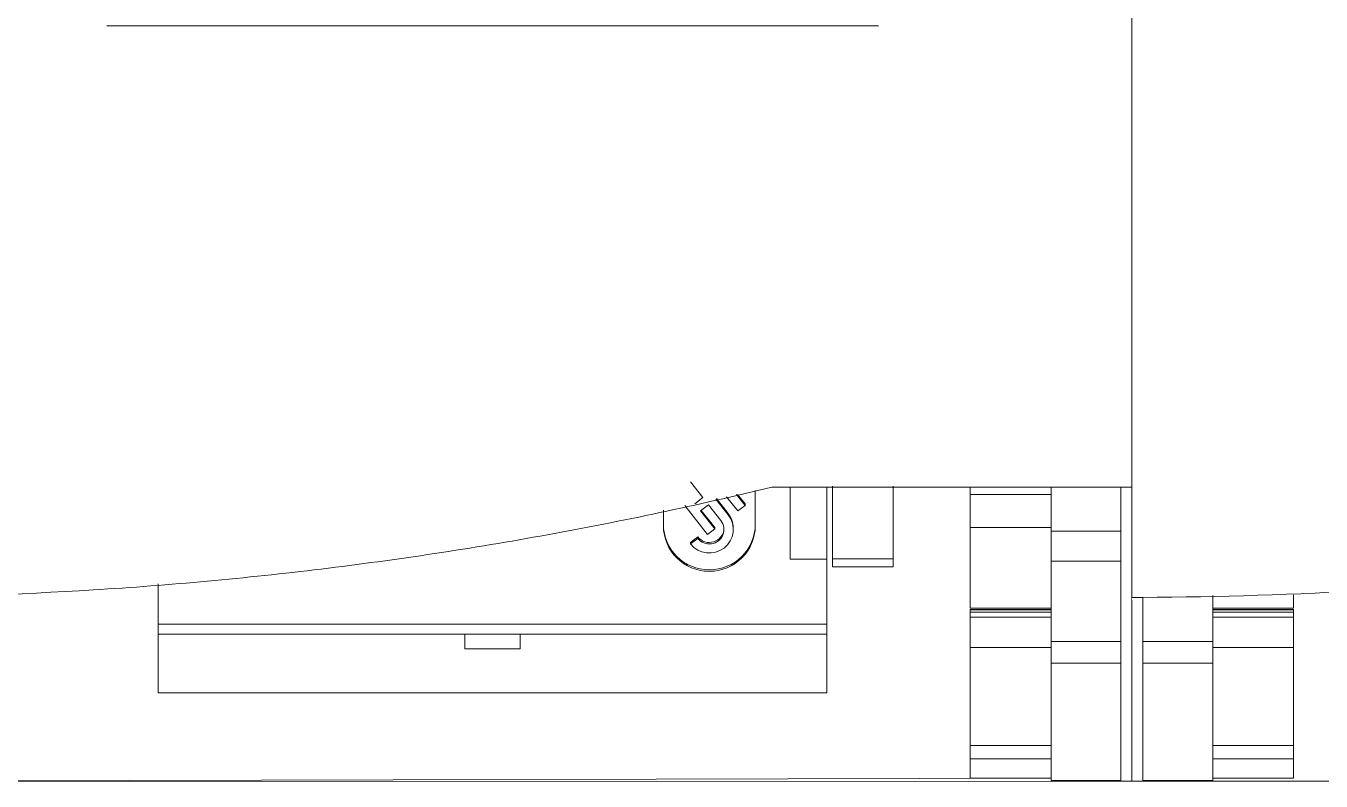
# Model space of a CAD drawing. Header units: millimetres. Extents: x 1359 to 3577, y 1336 to 3557.
# Drawn here: x 2840.87 to 2876.12, y 3183.08 to 3203.63 of the extents above; entities that cross this region are included whole.
import ezdxf

# ---------------------------------------------------------------- set-up
doc = ezdxf.new("R2010")
doc.units = ezdxf.units.MM
doc.set_wipeout_variables(frame=1)
doc.layers.add('000-PI-Oprema', color=30, linetype='Continuous', lineweight=5)

msp = doc.modelspace()

# ---------------------------------------------------------------- linework, layer by layer
for p, q in [((2956.571, 3200.246), (2756.571, 3200.246)), ((2956.571, 3199.561), (2756.571, 3199.425)), ((2756.571, 3199.251), (2956.571, 3199.251)), ((2956.571, 3194.613), (2756.571, 3194.613)), ((2956.571, 3183.383), (2756.571, 3183.383)), ((2956.571, 3183.083), (2756.571, 3183.083))]:
    msp.add_line(p, q)

# ---------------------------------------------------------------- next in the draw order: wipeouts: each hides what was drawn before it
msp.add_wipeout([(2836.171, 3330.083), (2870.971, 3330.083), (2870.971, 3183.083), (2836.171, 3183.083)])

# ---------------------------------------------------------------- next in the draw order: linework, layer by layer
at = {"layer": '000-PI-Oprema', "color": 0, "linetype": 'ByBlock', "lineweight": 0}
for p, q in [((2864.071, 3203.633), (2843.071, 3203.633)), ((2858.96, 3191.223), (2859.296, 3190.797)), ((2859.296, 3190.797), (2859.08, 3190.63)), ((2859.983, 3190.328), (2859.647, 3190.754)), ((2859.983, 3190.367), (2859.666, 3190.769)), ((2859.941, 3190.822), (2860.247, 3190.433)), ((2860.444, 3190.586), (2860.213, 3190.88)), ((2860.444, 3190.625), (2860.239, 3190.885)), ((2860.721, 3190.032), (2860.721, 3190.987)), ((2861.171, 3191.083), (2870.971, 3191.083)), ((2861.671, 3191.083), (2861.671, 3189.123)), ((2862.671, 3189.123), (2862.671, 3191.083)), ((2866.571, 3190.883), (2866.571, 3191.083)), ((2866.571, 3189.985), (2866.571, 3190.883)), ((2866.571, 3190.883), (2868.771, 3190.883)), ((2868.771, 3189.882), (2868.771, 3191.083)), ((2870.671, 3189.882), (2870.671, 3191.083)), ((2870.971, 3191.002), (2870.971, 3183.083)), ((2858.221, 3190.457), (2858.221, 3190.032)), ((2858.802, 3190.58), (2859.422, 3189.794)), ((2859.234, 3190.434), (2859.45, 3190.602)), ((2859.619, 3189.946), (2859.234, 3190.434)), ((2859.619, 3189.985), (2859.253, 3190.449)), ((2859.45, 3190.602), (2859.786, 3190.175)), ((2860.247, 3190.433), (2860.444, 3190.586)), ((2860.444, 3190.625), (2860.444, 3190.586)), ((2859.983, 3190.367), (2859.983, 3190.328)), ((2859.157, 3189.727), (2858.96, 3189.575)), ((2859.157, 3189.688), (2858.96, 3189.536)), ((2859.157, 3189.727), (2859.157, 3189.688)), ((2859.422, 3189.794), (2859.619, 3189.946)), ((2859.619, 3189.985), (2859.619, 3189.946)), ((2860.12, 3189.932), (2860.12, 3189.971)), ((2866.571, 3187.784), (2866.571, 3189.985)), ((2866.571, 3189.985), (2868.771, 3189.985)), ((2868.771, 3189.065), (2868.771, 3189.882)), ((2868.771, 3189.882), (2870.671, 3189.882)), ((2870.671, 3189.065), (2870.671, 3189.882)), ((2858.96, 3189.575), (2858.96, 3189.536)), ((2861.671, 3189.123), (2861.671, 3189.123)), ((2861.671, 3189.123), (2862.671, 3189.123)), ((2861.671, 3189.123), (2862.671, 3189.123)), ((2862.671, 3187.35), (2862.671, 3189.123)), ((2862.671, 3189.123), (2862.671, 3189.123)), ((2862.821, 3188.916), (2862.821, 3189.133)), ((2862.821, 3189.133), (2864.471, 3189.133)), ((2864.471, 3188.916), (2864.471, 3189.133)), ((2868.771, 3189.065), (2868.771, 3186.878)), ((2868.771, 3189.065), (2870.671, 3189.065)), ((2870.671, 3189.065), (2870.671, 3186.878)), ((2862.821, 3188.916), (2864.471, 3188.916)), ((2844.471, 3187.35), (2844.471, 3188.447)), ((2866.571, 3187.784), (2868.771, 3187.784)), ((2866.571, 3187.747), (2866.571, 3187.754)), ((2868.771, 3187.754), (2866.571, 3187.754)), ((2866.571, 3187.683), (2866.571, 3187.747)), ((2866.571, 3187.747), (2868.771, 3187.747)), ((2866.571, 3187.683), (2866.571, 3187.546)), ((2866.571, 3187.683), (2868.771, 3187.683)), ((2844.471, 3187.083), (2844.471, 3187.351)), ((2844.471, 3187.35), (2862.671, 3187.35)), ((2862.671, 3187.083), (2862.671, 3187.351)), ((2866.571, 3187.546), (2866.571, 3186.721)), ((2866.571, 3187.546), (2868.771, 3187.546)), ((2844.471, 3185.483), (2844.471, 3187.083)), ((2844.471, 3187.083), (2862.671, 3187.083)), ((2852.821, 3187.083), (2852.821, 3186.679)), ((2854.321, 3187.083), (2854.321, 3186.679)), ((2862.671, 3185.483), (2862.671, 3187.083)), ((2868.771, 3186.292), (2868.771, 3186.878)), ((2868.771, 3186.878), (2870.671, 3186.878)), ((2870.671, 3186.292), (2870.671, 3186.878)), ((2852.821, 3186.679), (2854.321, 3186.679)), ((2866.571, 3186.721), (2866.571, 3184.056)), ((2866.571, 3186.721), (2868.771, 3186.721)), ((2868.771, 3186.292), (2870.671, 3186.292)), ((2844.471, 3185.483), (2862.671, 3185.483)), ((2866.571, 3184.056), (2866.571, 3183.689)), ((2866.571, 3184.056), (2868.771, 3184.056)), ((2866.571, 3183.689), (2866.571, 3183.159)), ((2866.571, 3183.689), (2868.771, 3183.689)), ((2868.771, 3183.689), (2868.771, 3183.159)), ((2868.771, 3183.159), (2838.113, 3183.083)), ((2866.571, 3183.159), (2866.571, 3183.159)), ((2866.571, 3183.159), (2868.771, 3183.159)), ((2866.571, 3183.159), (2868.771, 3183.159)), ((2868.771, 3183.095), (2870.671, 3183.095)), ((2868.771, 3183.095), (2870.671, 3183.095)), ((2870.971, 3183.083), (2869.372, 3183.083))]:
    msp.add_line(p, q, dxfattribs=at)
for centre, major_axis, start_param, end_param in [((2859.471, 3190.071), (1.25, 0), 3.141593, 6.283185), ((2859.471, 3189.932), (0.649, 0), 3.804818, 6.94641), ((2859.471, 3189.932), (-0.399, 0), 0.663225, 3.804818), ((2859.471, 3189.971), (0.649, 0), 6.283142, 6.94641), ((2859.471, 3190.032), (1.25, 0), 3.141593, 6.283185), ((2859.471, 3189.971), (-0.399, 0), 0.663225, 3.092069)]:
    msp.add_ellipse(centre, major_axis=major_axis, ratio=0.991445, start_param=start_param, end_param=end_param, dxfattribs=at)
for points, knots in [([(2870.971, 3203.932), (2870.971, 3202.424), (2870.971, 3199.174), (2870.971, 3194.891), (2870.971, 3192.116), (2870.971, 3191.083)], [0, 0, 0, 0, 0.352188, 0.75882, 1, 1, 1, 1]), ([(2862.821, 3191.111), (2862.821, 3191.069), (2862.821, 3190.486), (2862.821, 3189.82), (2862.821, 3189.133)], [0, 0, 0, 0, 0.072727, 1, 1, 1, 1]), ([(2864.471, 3191.111), (2864.471, 3191.069), (2864.471, 3190.486), (2864.471, 3189.82), (2864.471, 3189.133)], [0, 0, 0, 0, 0.072727, 1, 1, 1, 1]), ([(2836.472, 3188.083), (2838.56, 3188.089), (2840.64, 3188.157), (2844.786, 3188.414), (2846.852, 3188.604), (2850.969, 3189.104), (2853.019, 3189.414), (2857.107, 3190.157), (2859.143, 3190.589), (2861.171, 3191.083)], [0, 0, 0, 0, 0.25, 0.25, 0.5, 0.5, 0.75, 0.75, 1, 1, 1, 1]), ([(2868.771, 3183.689), (2868.771, 3183.924), (2868.771, 3184.601), (2868.771, 3185.621), (2868.771, 3186.292)], [0, 0, 0, 0, 0.445928, 1, 1, 1, 1])]:
    msp.add_open_spline(points, degree=3, knots=knots, dxfattribs=at)
for points in [[(2868.771, 3190.992), (2868.771, 3191.014), (2868.771, 3191.038), (2868.771, 3191.064)], [(2870.671, 3183.095), (2870.671, 3183.136), (2870.671, 3183.426), (2870.671, 3184.491), (2870.671, 3185.621), (2870.671, 3186.292)], [(2868.771, 3183.095), (2868.771, 3183.107), (2868.771, 3183.128), (2868.771, 3183.159)]]:
    msp.add_open_spline(points, degree=3, dxfattribs=at)

# ---------------------------------------------------------------- next in the draw order: wipeouts: each hides what was drawn before it
msp.add_wipeout([(2870.971, 3330.083), (2905.771, 3330.083), (2905.771, 3183.083), (2870.971, 3183.083)])

# ---------------------------------------------------------------- next in the draw order: linework, layer by layer
for p, q in [((2871.272, 3188.083), (2870.971, 3188.083)), ((2870.971, 3188.002), (2870.971, 3183.083)), ((2871.271, 3188.071), (2871.271, 3186.878)), ((2873.171, 3188.132), (2873.171, 3186.878)), ((2875.371, 3187.784), (2875.371, 3188.149)), ((2873.171, 3187.784), (2875.371, 3187.784)), ((2875.371, 3187.754), (2873.171, 3187.754)), ((2875.371, 3187.747), (2873.171, 3187.747)), ((2875.371, 3187.683), (2873.171, 3187.683)), ((2875.371, 3187.747), (2875.371, 3187.754)), ((2875.371, 3187.683), (2875.371, 3187.747)), ((2875.371, 3187.683), (2875.371, 3187.546)), ((2875.371, 3187.546), (2873.171, 3187.546)), ((2875.371, 3187.546), (2875.371, 3186.721)), ((2871.271, 3186.292), (2871.271, 3186.878)), ((2873.171, 3186.878), (2871.271, 3186.878)), ((2873.171, 3186.292), (2873.171, 3186.878)), ((2875.371, 3186.721), (2873.171, 3186.721)), ((2875.371, 3186.721), (2875.371, 3184.056)), ((2873.171, 3186.292), (2871.271, 3186.292)), ((2875.371, 3184.056), (2873.171, 3184.056)), ((2875.371, 3184.056), (2875.371, 3183.689)), ((2873.171, 3183.689), (2873.171, 3183.159)), ((2875.371, 3183.689), (2873.171, 3183.689)), ((2875.371, 3183.689), (2875.371, 3183.159)), ((2872.913, 3183.083), (2870.971, 3183.083)), ((2871.271, 3183.095), (2873.171, 3183.095)), ((2873.171, 3183.095), (2871.271, 3183.095)), ((2903.571, 3183.159), (2872.913, 3183.083)), ((2873.171, 3183.159), (2875.371, 3183.159)), ((2875.371, 3183.159), (2873.171, 3183.159)), ((2875.371, 3183.159), (2875.371, 3183.159))]:
    msp.add_line(p, q, dxfattribs=at)
for points, knots in [([(2870.971, 3203.932), (2870.971, 3202.424), (2870.971, 3199.174), (2870.971, 3193.891), (2870.971, 3190.116), (2870.971, 3188.083)], [0, 0, 0, 0, 0.285532, 0.615204, 1, 1, 1, 1]), ([(2871.272, 3188.083), (2873.36, 3188.089), (2875.44, 3188.157), (2879.586, 3188.414), (2881.652, 3188.604), (2885.769, 3189.104), (2887.819, 3189.414), (2891.907, 3190.157), (2893.943, 3190.589), (2895.971, 3191.083)], [0, 0, 0, 0, 0.25, 0.25, 0.5, 0.5, 0.75, 0.75, 1, 1, 1, 1]), ([(2873.171, 3183.689), (2873.171, 3183.924), (2873.171, 3184.601), (2873.171, 3185.621), (2873.171, 3186.292)], [0, 0, 0, 0, 0.445928, 1, 1, 1, 1])]:
    msp.add_open_spline(points, degree=3, knots=knots, dxfattribs=at)
for points in [[(2871.271, 3183.095), (2871.271, 3183.136), (2871.271, 3183.426), (2871.271, 3184.491), (2871.271, 3185.621), (2871.271, 3186.292)], [(2873.171, 3183.095), (2873.171, 3183.107), (2873.171, 3183.128), (2873.171, 3183.159)]]:
    msp.add_open_spline(points, degree=3, dxfattribs=at)

doc.saveas('drawing.dxf')
